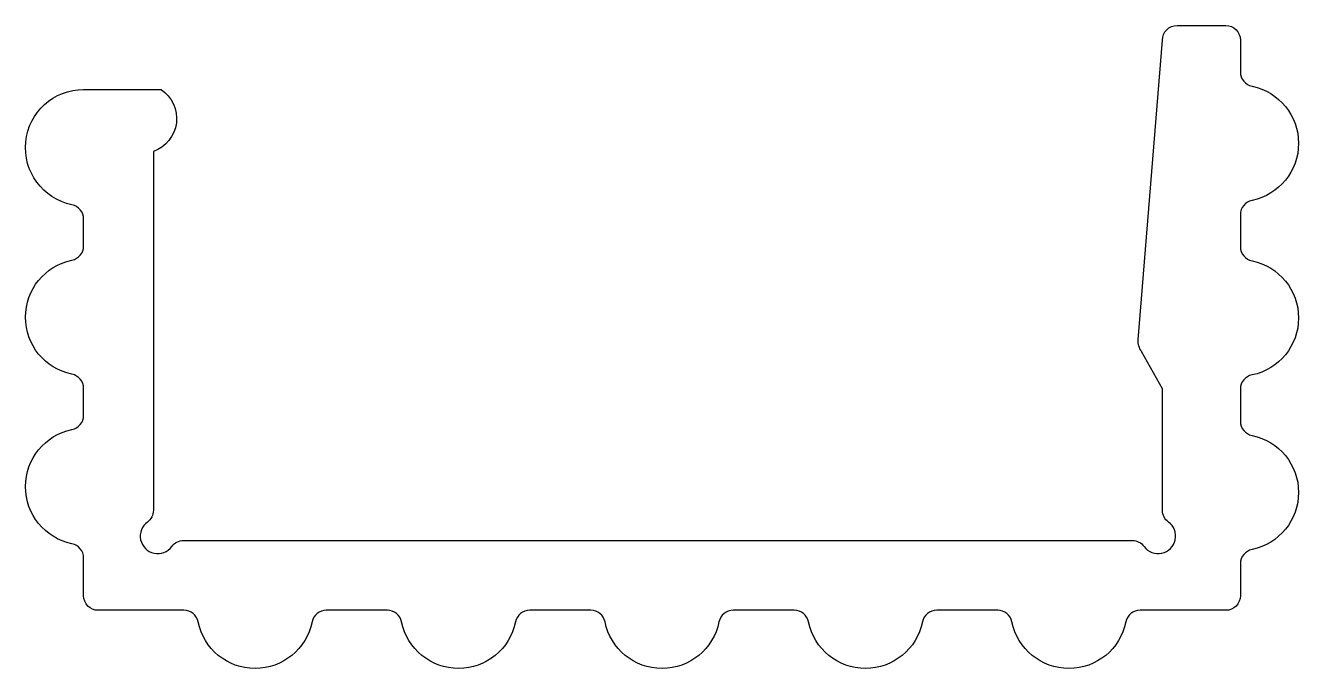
# Model space of a CAD drawing. Extents: x 680.5 to 702.4, y 466.5 to 477.6.
import ezdxf

# ---------------------------------------------------------------- set-up
doc = ezdxf.new("R2010")
doc.units = 0
doc.layers.get('0').update_dxf_attribs({"linetype": 'CONTINUOUS'})

msp = doc.modelspace()

# ---------------------------------------------------------------- linework, layer by layer
msp.add_lwpolyline([(682.785, 476.465, -0.618647), (682.653, 475.399), (682.653, 469.233, -0.23912), (682.551, 469.032, 1.16656), (682.97, 468.612, -0.23912), (683.172, 468.715), (699.494, 468.715, -0.23912), (699.696, 468.612, 1.16656), (700.115, 469.032, -0.23912), (700.013, 469.233), (700.013, 471.319), (699.652, 471.962, -0.179033), (699.596, 472.163), (700.013, 477.315, -0.414214), (700.263, 477.565), (701.103, 477.565, -0.414214), (701.353, 477.315), (701.353, 476.765, 0.356394), (701.553, 476.52, -0.816497), (701.553, 474.56, 0.356394), (701.353, 474.315), (701.353, 473.765, 0.356394), (701.553, 473.52, -0.816497), (701.553, 471.56, 0.356394), (701.353, 471.315), (701.353, 470.765, 0.356394), (701.553, 470.52, -0.816497), (701.553, 468.56, 0.356394), (701.353, 468.315), (701.353, 467.765, -0.414214), (701.103, 467.515), (699.628, 467.515, 0.356394), (699.383, 467.315, -0.816497), (697.423, 467.315, 0.356394), (697.178, 467.515), (696.128, 467.515, 0.356394), (695.883, 467.315, -0.816497), (693.923, 467.315, 0.356394), (693.678, 467.515), (692.628, 467.515, 0.356394), (692.383, 467.315, -0.816497), (690.423, 467.315, 0.356394), (690.178, 467.515), (689.128, 467.515, 0.356394), (688.883, 467.315, -0.816497), (686.923, 467.315, 0.356394), (686.678, 467.515), (685.628, 467.515, 0.356394), (685.383, 467.315, -0.816497), (683.423, 467.315, 0.356394), (683.178, 467.515), (681.703, 467.515, -0.414214), (681.453, 467.765), (681.453, 468.415, 0.356394), (681.253, 468.66, -0.816497), (681.253, 470.62, 0.356394), (681.453, 470.865), (681.453, 471.328, 0.356394), (681.253, 471.572, -0.816497), (681.253, 473.532, 0.356394), (681.453, 473.777), (681.453, 474.24, 0.356394), (681.253, 474.485, -0.904069), (681.453, 476.465), (682.785, 476.465)], format="xyb")

doc.saveas('drawing.dxf')
